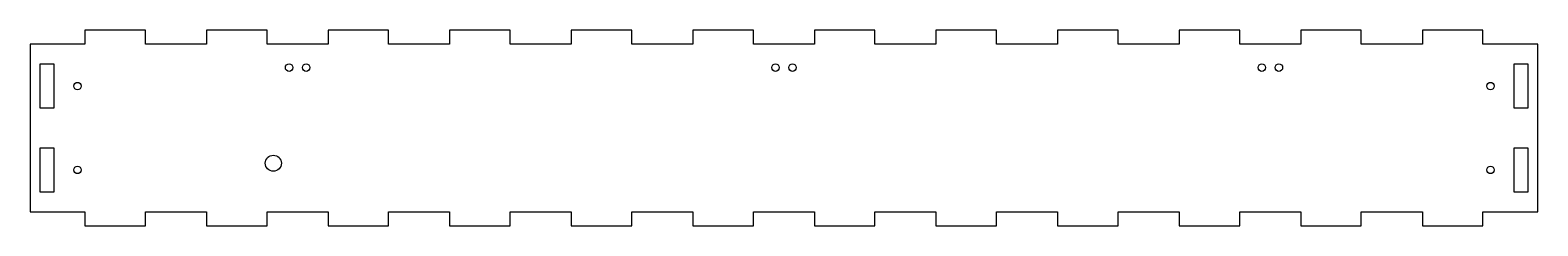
# Model space of a CAD drawing. Header units: millimetres. Extents: x -310 to 310, y -40 to 40.
import ezdxf

# ---------------------------------------------------------------- set-up
doc = ezdxf.new("R2010")
doc.units = ezdxf.units.MM

msp = doc.modelspace()

# ---------------------------------------------------------------- linework, layer by layer
at = {"color": 7, "linetype": 'Continuous', "lineweight": 25}
for p, q in [((-262.6, 40.3), (-287.5, 40.3)), ((-287.5, 40.3), (-287.5, 34.5)), ((-262.6, 34.5), (-262.6, 40.3)), ((-212.6, 40.3), (-237.5, 40.3)), ((-237.5, 40.3), (-237.5, 34.5)), ((-212.6, 34.5), (-212.6, 40.3)), ((-162.6, 40.3), (-187.5, 40.3)), ((-187.5, 40.3), (-187.5, 34.5)), ((-162.6, 34.5), (-162.6, 40.3)), ((-112.6, 40.3), (-137.5, 40.3)), ((-137.5, 40.3), (-137.5, 34.5)), ((-112.6, 34.5), (-112.6, 40.3)), ((-62.6, 40.3), (-87.5, 40.3)), ((-87.5, 40.3), (-87.5, 34.5)), ((-62.6, 34.5), (-62.6, 40.3)), ((-12.6, 40.3), (-37.5, 40.3)), ((-37.5, 40.3), (-37.5, 34.5)), ((-12.6, 34.5), (-12.6, 40.3)), ((37.4, 40.3), (12.5, 40.3)), ((12.5, 40.3), (12.5, 34.5)), ((37.4, 34.5), (37.4, 40.3)), ((87.4, 40.3), (62.5, 40.3)), ((62.5, 40.3), (62.5, 34.5)), ((87.4, 34.5), (87.4, 40.3)), ((137.4, 40.3), (112.5, 40.3)), ((112.5, 40.3), (112.5, 34.5)), ((137.4, 34.5), (137.4, 40.3)), ((187.4, 40.3), (162.5, 40.3)), ((162.5, 40.3), (162.5, 34.5)), ((187.4, 34.5), (187.4, 40.3)), ((237.4, 40.3), (212.5, 40.3)), ((212.5, 40.3), (212.5, 34.5)), ((237.4, 34.5), (237.4, 40.3)), ((287.4, 40.3), (262.5, 40.3)), ((262.5, 40.3), (262.5, 34.5)), ((287.4, 34.5), (287.4, 40.3)), ((-287.5, 34.5), (-310, 34.5)), ((-310, 34.5), (-310, -34.5)), ((-237.5, 34.5), (-262.6, 34.5)), ((-187.5, 34.5), (-212.6, 34.5)), ((-137.5, 34.5), (-162.6, 34.5)), ((-87.5, 34.5), (-112.6, 34.5)), ((-37.5, 34.5), (-62.6, 34.5)), ((12.5, 34.5), (-12.6, 34.5)), ((62.5, 34.5), (37.4, 34.5)), ((112.5, 34.5), (87.4, 34.5)), ((162.5, 34.5), (137.4, 34.5)), ((212.5, 34.5), (187.4, 34.5)), ((262.5, 34.5), (237.4, 34.5)), ((310, 34.5), (287.4, 34.5)), ((310, -34.5), (310, 34.5)), ((-306, 26.25), (-306, 8.25)), ((-300.15, 26.25), (-306, 26.25)), ((-300.15, 8.25), (-300.15, 26.25)), ((300.15, 26.25), (300.15, 8.25)), ((306, 26.25), (300.15, 26.25)), ((306, 8.25), (306, 26.25)), ((-306, 8.25), (-300.15, 8.25)), ((300.15, 8.25), (306, 8.25)), ((-306, -8.25), (-306, -26.25)), ((-300.15, -8.25), (-306, -8.25)), ((-300.15, -26.25), (-300.15, -8.25)), ((300.15, -8.25), (300.15, -26.25)), ((306, -8.25), (300.15, -8.25)), ((306, -26.25), (306, -8.25)), ((-306, -26.25), (-300.15, -26.25)), ((300.15, -26.25), (306, -26.25)), ((-310, -34.5), (-287.5, -34.5)), ((-287.5, -34.5), (-287.5, -40.3)), ((-262.6, -40.3), (-262.6, -34.5)), ((-262.6, -34.5), (-237.5, -34.5)), ((-237.5, -34.5), (-237.5, -40.3)), ((-212.6, -40.3), (-212.6, -34.5)), ((-212.6, -34.5), (-187.5, -34.5)), ((-187.5, -34.5), (-187.5, -40.3)), ((-162.6, -40.3), (-162.6, -34.5)), ((-162.6, -34.5), (-137.5, -34.5)), ((-137.5, -34.5), (-137.5, -40.3)), ((-112.6, -40.3), (-112.6, -34.5)), ((-112.6, -34.5), (-87.5, -34.5)), ((-87.5, -34.5), (-87.5, -40.3)), ((-62.6, -40.3), (-62.6, -34.5)), ((-62.6, -34.5), (-37.5, -34.5)), ((-37.5, -34.5), (-37.5, -40.3)), ((-12.6, -40.3), (-12.6, -34.5)), ((-12.6, -34.5), (12.5, -34.5)), ((12.5, -34.5), (12.5, -40.3)), ((37.4, -40.3), (37.4, -34.5)), ((37.4, -34.5), (62.5, -34.5)), ((62.5, -34.5), (62.5, -40.3)), ((87.4, -40.3), (87.4, -34.5)), ((87.4, -34.5), (112.5, -34.5)), ((112.5, -34.5), (112.5, -40.3)), ((137.4, -40.3), (137.4, -34.5)), ((137.4, -34.5), (162.5, -34.5)), ((162.5, -34.5), (162.5, -40.3)), ((187.4, -40.3), (187.4, -34.5)), ((187.4, -34.5), (212.5, -34.5)), ((212.5, -34.5), (212.5, -40.3)), ((237.4, -40.3), (237.4, -34.5)), ((237.4, -34.5), (262.5, -34.5)), ((262.5, -34.5), (262.5, -40.3)), ((287.4, -40.3), (287.4, -34.5)), ((287.4, -34.5), (310, -34.5)), ((-287.5, -40.3), (-262.6, -40.3)), ((-237.5, -40.3), (-212.6, -40.3)), ((-187.5, -40.3), (-162.6, -40.3)), ((-137.5, -40.3), (-112.6, -40.3)), ((-87.5, -40.3), (-62.6, -40.3)), ((-37.5, -40.3), (-12.6, -40.3)), ((12.5, -40.3), (37.4, -40.3)), ((62.5, -40.3), (87.4, -40.3)), ((112.5, -40.3), (137.4, -40.3)), ((162.5, -40.3), (187.4, -40.3)), ((212.5, -40.3), (237.4, -40.3)), ((262.5, -40.3), (287.4, -40.3))]:
    msp.add_line(p, q, dxfattribs=at)
for centre, radius in [((-203.5, 24.88), 1.55), ((-196.5, 24.88), 1.55), ((-3.5, 24.88), 1.55), ((3.5, 24.88), 1.55), ((196.5, 24.88), 1.55), ((203.5, 24.88), 1.55), ((-290.53, 17.25), 1.55), ((290.53, 17.25), 1.55), ((-210, -14.5), 3.3), ((-290.53, -17.25), 1.55), ((290.53, -17.25), 1.55)]:
    msp.add_circle(centre, radius, dxfattribs=at)

doc.saveas('drawing.dxf')
